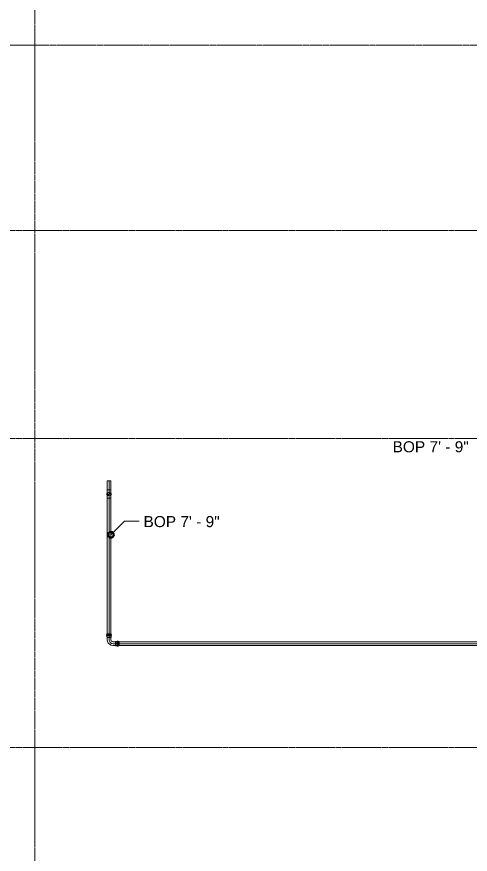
# Model space of a CAD drawing. Header units: inches. Extents: x -3679 to 241, y -496 to 1784.
# Drawn here: x -3354.5 to -3192.9, y 51 to 349.1 of the extents above; entities that cross this region are included whole.
import ezdxf

# ---------------------------------------------------------------- set-up
doc = ezdxf.new("R2010")
doc.units = ezdxf.units.IN
doc.header["$MEASUREMENT"] = 0
doc.linetypes.add('Grid Line', pattern=[0.875, 0.5, -0.125, 0.125, -0.125])
for name, color, linetype, lineweight in [('G-ANNO-DIMS', 251, 'Continuous', 9), ('P-PIPE', 1, 'Continuous', 9), ('P-PIPE-CNTR', 1, 'Continuous', 9), ('S-GRID', 8, 'Continuous', 9)]:
    doc.layers.add(name, color=color, linetype=linetype, lineweight=lineweight)
doc.styles.add('Arial', font='arial.ttf', dxfattribs={"height": 3.934132})

# ---------------------------------------------------------------- blocks, each defined once
blk = doc.blocks.new('Victaulic-VicPress316-Elbow 90-45deg Style P568_P571 - Standard-523083-FIFTH LEVEL')
at = {"layer": 'P-PIPE'}
for p, q in [((-0.77, 3.52), (-0.77, 3.18)), ((0.77, 3.52), (-0.77, 3.52)), ((-0.77, 3.52), (0.77, 3.52)), ((-0.77, 3.18), (0.77, 3.18)), ((0.77, 3.18), (-0.77, 3.18)), ((-0.66, 3.52), (-0.66, 2.22)), ((-0.66, 3.52), (0.66, 3.52)), ((0.66, 3.52), (-0.66, 3.52)), ((0.66, 2.22), (0.66, 3.52)), ((0.77, 3.18), (0.77, 3.52)), ((-3.18, 0.77), (-3.52, 0.77)), ((-3.52, 0.77), (-3.52, -0.77)), ((-3.52, -0.77), (-3.52, 0.77)), ((-2.22, 0.66), (-3.52, 0.66)), ((-3.52, -0.66), (-3.52, 0.66)), ((-3.52, 0.66), (-3.52, -0.66)), ((-3.18, -0.77), (-3.18, 0.77)), ((-3.18, 0.77), (-3.18, -0.77)), ((-2.44, 0.77), (-2.89, 0.77)), ((-2.89, -0.77), (-2.89, 0.77)), ((-2.89, 0.77), (-2.89, -0.77)), ((-1.39, 0.66), (-2.33, 0.66)), ((-2.33, 0), (-2.33, 0.66)), ((-2.33, 0.66), (-2.33, 0)), ((-2.22, -0.66), (-2.22, 0.66)), ((-2.22, 0.66), (-2.22, -0.66)), ((-0.77, 2.89), (-0.77, 2.44)), ((-0.77, 2.89), (0.77, 2.89)), ((0.77, 2.89), (-0.77, 2.89)), ((-0.66, 2.33), (-0.66, 1.39)), ((0, 2.33), (-0.66, 2.33)), ((-0.66, 2.33), (0, 2.33)), ((-0.66, 2.22), (0.66, 2.22)), ((0.66, 2.22), (-0.66, 2.22)), ((0, 2.33), (0.66, 2.33)), ((0.66, 2.33), (0, 2.33)), ((0, 1.39), (0, 2.33)), ((0.66, 1.39), (0.66, 2.33)), ((0.77, 2.44), (0.77, 2.89)), ((-3.52, -0.66), (-2.22, -0.66)), ((-3.52, -0.77), (-3.18, -0.77)), ((-2.89, -0.77), (-2.44, -0.77)), ((-2.33, 0), (-2.33, -0.66)), ((-2.33, -0.66), (-2.33, 0)), ((-1.39, 0), (-2.33, 0)), ((-2.33, -0.66), (-1.39, -0.66))]:
    blk.add_line(p, q, dxfattribs=at)
at = {"layer": 'P-PIPE', "flags": 128}
for points in [[(-0.77, 2.89), (-0.89, 2.96), (-0.9, 3.1), (-0.79, 3.18), (-0.77, 3.18)], [(0.77, 3.18), (0.67, 3.18), (0.42, 3.18), (0.07, 3.18), (-0.3, 3.18), (-0.6, 3.18), (-0.75, 3.18), (-0.77, 3.18)], [(-0.77, 3.18), (-0.67, 3.18), (-0.42, 3.18), (-0.07, 3.18), (0.3, 3.18), (0.6, 3.18), (0.75, 3.18), (0.77, 3.18)], [(0.77, 3.18), (0.89, 3.11), (0.9, 2.98), (0.79, 2.89), (0.77, 2.89)], [(-3.18, 0.77), (-3.11, 0.89), (-2.98, 0.9), (-2.89, 0.79), (-2.89, 0.77)], [(-3.18, 0.77), (-3.18, 0.67), (-3.18, 0.42), (-3.18, 0.07), (-3.18, -0.3), (-3.18, -0.6), (-3.18, -0.75), (-3.18, -0.77)], [(-3.18, -0.77), (-3.18, -0.67), (-3.18, -0.42), (-3.18, -0.07), (-3.18, 0.3), (-3.18, 0.6), (-3.18, 0.75), (-3.18, 0.77)], [(-2.89, -0.77), (-2.89, -0.67), (-2.89, -0.42), (-2.89, -0.07), (-2.89, 0.3), (-2.89, 0.6), (-2.89, 0.75), (-2.89, 0.77)], [(-2.89, 0.77), (-2.89, 0.67), (-2.89, 0.42), (-2.89, 0.07), (-2.89, -0.3), (-2.89, -0.6), (-2.89, -0.75), (-2.89, -0.77)], [(-2.44, 0.77), (-2.24, 0.68), (-2.22, 0.66)], [(-0.66, 1.39), (-0.75, 1.04), (-1, 0.77), (-1.35, 0.66), (-1.39, 0.66)], [(-1.39, -0.66), (-0.78, -0.56), (-0.23, -0.29), (0.22, 0.13), (0.53, 0.67), (0.65, 1.27), (0.66, 1.39)], [(-0.77, 2.89), (-0.67, 2.89), (-0.42, 2.89), (-0.07, 2.89), (0.3, 2.89), (0.6, 2.89), (0.75, 2.89), (0.77, 2.89)], [(0.77, 2.89), (0.67, 2.89), (0.42, 2.89), (0.07, 2.89), (-0.3, 2.89), (-0.6, 2.89), (-0.75, 2.89), (-0.77, 2.89)], [(-0.66, 2.22), (-0.77, 2.41), (-0.77, 2.44)], [(0.77, 2.44), (0.68, 2.24), (0.66, 2.22)], [(-2.89, -0.77), (-2.96, -0.89), (-3.1, -0.9), (-3.18, -0.79), (-3.18, -0.77)], [(-2.22, -0.66), (-2.41, -0.77), (-2.44, -0.77)]]:
    blk.add_lwpolyline(points, dxfattribs=at)
at = {"layer": 'P-PIPE'}
blk.add_arc((-1.39, 1.39), 1.39, 270, 0, dxfattribs=at)

msp = doc.modelspace()

# ---------------------------------------------------------------- linework, layer by layer
at = {"layer": 'G-ANNO-DIMS'}
for p, q in [((-3320.93, 164.73), (-3316.14, 169.51)), ((-3316.14, 169.51), (-3310.83, 169.51))]:
    msp.add_line(p, q, dxfattribs=at)
at = {"layer": 'G-ANNO-DIMS', "lineweight": 50}
msp.add_circle((-3320.93, 164.73), 1, dxfattribs=at)
at = {"layer": 'P-PIPE'}
for p, q in [((-3322.24, 183.96), (-3322.24, 180.71)), ((-3320.93, 183.96), (-3322.24, 183.96)), ((-3320.93, 180.71), (-3320.93, 183.96)), ((-3320.93, 180.71), (-3322.24, 180.71)), ((-3322.24, 180.71), (-3322.24, 177.71)), ((-3320.93, 177.71), (-3320.93, 180.71)), ((-3322.24, 177.71), (-3322.24, 128.29)), ((-3320.93, 177.71), (-3322.24, 177.71)), ((-3320.93, 128.29), (-3320.93, 177.71)), ((-3320.93, 128.29), (-3322.24, 128.29)), ((-3168.7, 126.62), (-3319.25, 126.62)), ((-3319.25, 125.3), (-3319.25, 126.62)), ((-3319.25, 125.3), (-3168.7, 125.3))]:
    msp.add_line(p, q, dxfattribs=at)
for centre, radius, start, end in [((-3321.58, 179.21), 0.658, 0, 180), ((-3321.58, 179.21), 0.657, 90, 270), ((-3321.58, 179.21), 0.658, 180, 0), ((-3321.58, 178.88), 0.329, 90, 270), ((-3321.58, 179.54), 0.329, 270, 90), ((-3321.58, 179.21), 0.657, 270, 90)]:
    msp.add_arc(centre, radius, start, end, dxfattribs=at)
at = {"layer": 'P-PIPE-CNTR'}
for p, q in [((-3321.58, 180.71), (-3321.58, 183.96)), ((-3321.58, 180.71), (-3321.58, 183.96)), ((-3322.58, 179.21), (-3320.58, 179.21)), ((-3321.58, 180.71), (-3321.58, 177.71)), ((-3321.58, 178.21), (-3321.58, 180.21)), ((-3321.58, 128.29), (-3321.58, 177.71)), ((-3321.58, 128.29), (-3321.58, 177.71)), ((-3321.58, 128.29), (-3321.58, 127.35)), ((-3320.19, 125.96), (-3319.25, 125.96)), ((-3320.19, 125.96), (-3318.06, 125.96)), ((-3319.25, 125.96), (-3168.7, 125.96)), ((-3319.25, 125.96), (-3168.7, 125.96))]:
    msp.add_line(p, q, dxfattribs=at)
msp.add_arc((-3320.19, 127.35), 1.39, 180, 270, dxfattribs=at)
at = {"layer": 'S-GRID', "linetype": 'Grid Line'}
for p, q in [((-3348, 1771.74), (-3348, -484.26)), ((-3666.39, 339), (226, 339)), ((228, 273), (-3666.39, 273)), ((228, 199), (-3666.39, 199)), ((228, 89), (-3666.39, 89))]:
    msp.add_line(p, q, dxfattribs=at)

# ---------------------------------------------------------------- block references
at = {"layer": 'P-PIPE', "rotation": 270}
msp.add_blockref('Victaulic-VicPress316-Elbow 90-45deg Style P568_P571 - Standard-523083-FIFTH LEVEL', (-3321.58, 125.96), dxfattribs=at)

# ---------------------------------------------------------------- texts
at = {"layer": 'G-ANNO-DIMS', "char_height": 3.9341, "width": 32.304, "attachment_point": 1, "line_spacing_factor": 0.938532, "style": 'Arial'}
for insert in [(-3220.6, 198), (-3309.33, 171.38)]:
    msp.add_mtext('BOP 7\' - 9"', dxfattribs=dict(at, insert=insert))

doc.saveas('drawing.dxf')
